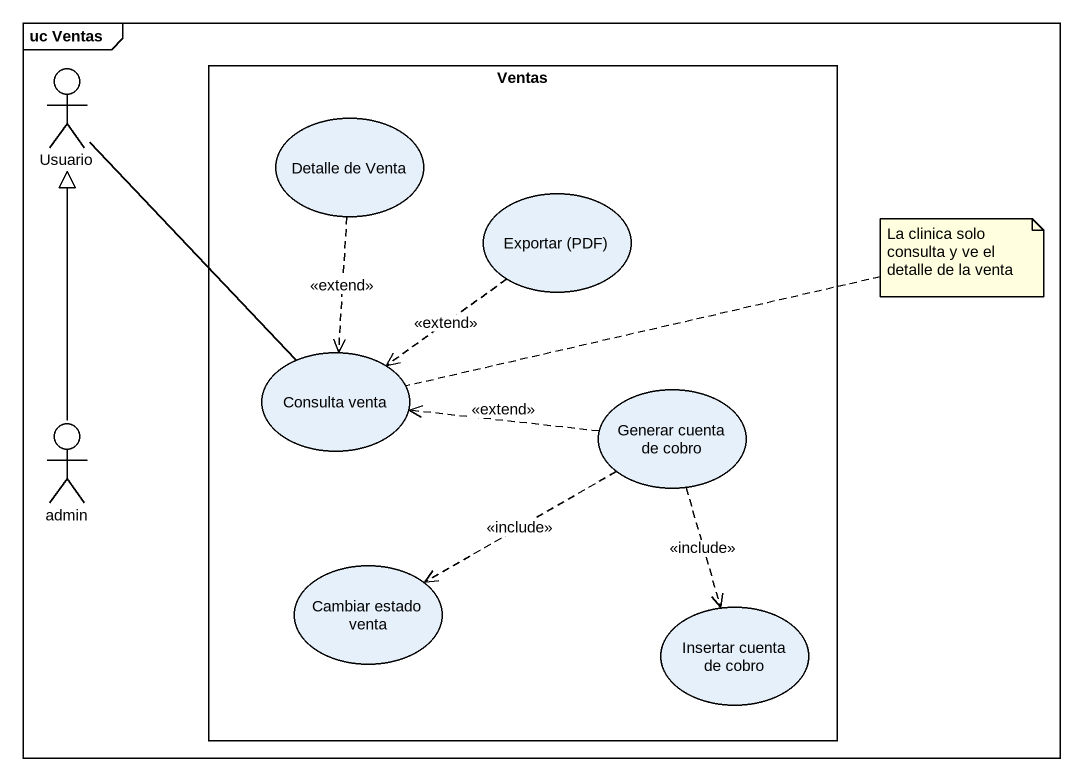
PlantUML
@startuml
mainframe uc Ventas
actor Usuario
rectangle Ventas {
  usecase "Detalle de Venta" as Detalle_de_Venta
  usecase "Exportar (PDF)" as Exportar_PDF
  usecase "Consulta venta" as Consulta_venta
  usecase "Generar cuenta de cobro" as Generar_cuenta_de_cobro
  usecase "Cambiar estado venta" as Cambiar_estado_venta
  usecase "Insertar cuenta de cobro" as Insertar_cuenta_de_cobro
}
actor admin
Usuario -- Consulta_venta
Detalle_de_Venta ..> Consulta_venta : <<extend>>
Exportar_PDF ..> Consulta_venta : <<extend>>
Generar_cuenta_de_cobro .left.> Consulta_venta : <<extend>>
Generar_cuenta_de_cobro .left.> Cambiar_estado_venta : <<include>>
Generar_cuenta_de_cobro ..> Insertar_cuenta_de_cobro : <<include>>
admin -up-|> Usuario
note right of Consulta_venta : La clinica solo consulta y ve el detalle de la venta
@enduml
